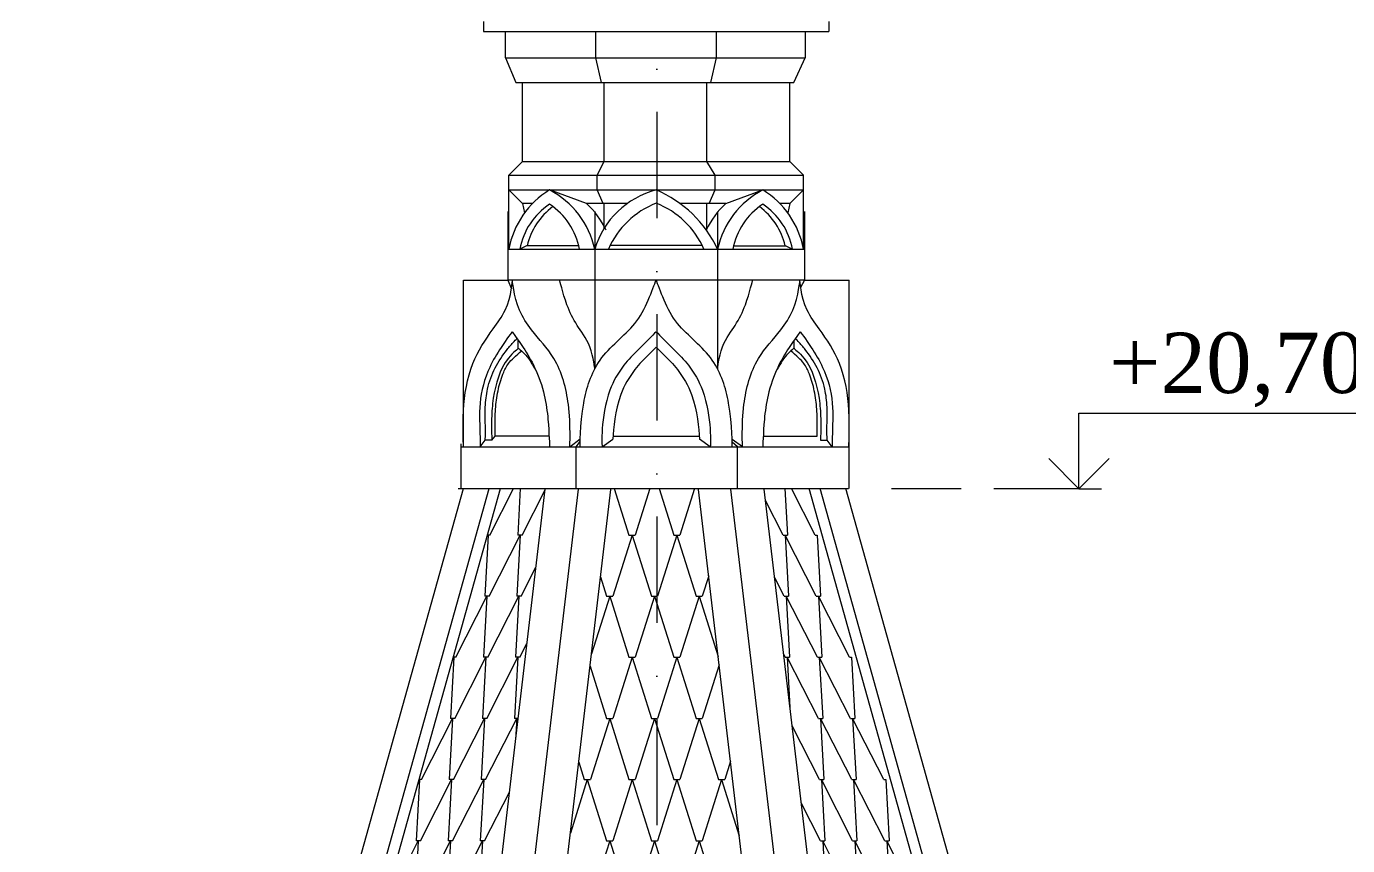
# Model space of a CAD drawing. Header units: millimetres. Extents: x 2399 to 111977, y 1313 to 59551.
# Drawn here: x 13455 to 17836, y 51308 to 54022 of the extents above; entities that cross this region are included whole.
import ezdxf

# ---------------------------------------------------------------- set-up
doc = ezdxf.new("R2010")
doc.units = ezdxf.units.MM
doc.linetypes.add('Невидимая', pattern=[391.222223, 282.222223, -109])
doc.linetypes.add('Штрихпунктирная', pattern=[670.277762, 352.777767, -176.388884, 0, -141.111112])
doc.layers.add('dim Level', color=7, linetype='Continuous', lineweight=13)
doc.layers.add('main line', color=7, linetype='Continuous', lineweight=13)
doc.layers.add('hatch1', color=7, linetype='Continuous', lineweight=20, true_color=0x6a6a6a)
doc.styles.add('СГЕНЕРИР_СТИЛЬ_1', font='georgia.ttf')

msp = doc.modelspace()

# ---------------------------------------------------------------- linework, layer by layer
at = {"layer": 'dim Level', "color": 7, "linetype": 'Continuous', "lineweight": 13}
for p, q in [((16945.599, 52490.6093), (16945.599, 52740.6093)), ((16945.599, 52740.6093), (18152.993, 52740.6093)), ((16945.599, 52490.6093), (16845.599, 52590.6093)), ((17045.599, 52590.6093), (16945.599, 52490.6093)), ((16945.599, 52490.6093), (16870.599, 52490.6093)), ((16945.599, 52490.6093), (17020.599, 52490.6093))]:
    msp.add_line(p, q, dxfattribs=at)
at = {"layer": 'hatch1', "color": 251, "linetype": 'Continuous', "lineweight": 20, "true_color": 0x6a6a6a}
for p, q in [((14992.3622, 52337.0348), (15070.6783, 52490.6757)), ((15092.9568, 52490.6757), (15084.483, 52337.0348)), ((15098.8015, 52337.0348), (15174.8422, 52486.2117)), ((15404.7375, 52490.6757), (15453.2205, 52337.0348)), ((15522.2947, 52490.6757), (15473.8118, 52337.0348)), ((15553.2251, 52490.6757), (15601.7081, 52337.0348)), ((15670.7823, 52490.6757), (15622.2994, 52337.0348)), ((15970.3115, 52490.6757), (15978.7854, 52337.0348)), ((16070.9062, 52337.0348), (15992.59, 52490.6757)), ((15964.4669, 52337.0348), (15906.4416, 52450.8689)), ((14985.9837, 52337.0348), (14974.8068, 52134.3851)), ((14992.3622, 52337.0348), (14985.9837, 52337.0348)), ((14989.1253, 52134.3851), (15092.423, 52337.0348)), ((15092.423, 52337.0348), (15081.2462, 52134.3851)), ((15098.8015, 52337.0348), (15084.483, 52337.0348)), ((15463.5161, 52337.0348), (15399.568, 52134.3851)), ((15453.2205, 52337.0348), (15473.8118, 52337.0348)), ((15463.5161, 52337.0348), (15527.4643, 52134.3851)), ((15612.0037, 52337.0348), (15548.0556, 52134.3851)), ((15601.7081, 52337.0348), (15622.2994, 52337.0348)), ((15612.0037, 52337.0348), (15675.9518, 52134.3851)), ((15964.4669, 52337.0348), (15978.7854, 52337.0348)), ((15970.8453, 52337.0348), (15982.0222, 52134.3851)), ((16074.143, 52134.3851), (15970.8453, 52337.0348)), ((16070.9062, 52337.0348), (16077.2847, 52337.0348)), ((16077.2847, 52337.0348), (16088.4615, 52134.3851)), ((15095.5647, 52134.3851), (15144.7204, 52230.819)), ((15358.8739, 52198.0903), (15378.9767, 52134.3851)), ((15717.8082, 52201.7735), (15696.5432, 52134.3851)), ((15967.7037, 52134.3851), (15936.5634, 52195.4762)), ((14878.6684, 51931.7354), (14981.9661, 52134.3851)), ((14981.9661, 52134.3851), (14970.7892, 51931.7354)), ((14989.1253, 52134.3851), (14974.8068, 52134.3851)), ((14985.1077, 51931.7354), (15088.4054, 52134.3851)), ((15088.4054, 52134.3851), (15077.2286, 51931.7354)), ((15095.5647, 52134.3851), (15081.2462, 52134.3851)), ((15389.2723, 52134.3851), (15328.8584, 51942.9353)), ((15378.9767, 52134.3851), (15399.568, 52134.3851)), ((15389.2723, 52134.3851), (15453.2205, 51931.7354)), ((15537.7599, 52134.3851), (15473.8118, 51931.7354)), ((15527.4643, 52134.3851), (15548.0556, 52134.3851)), ((15537.7599, 52134.3851), (15601.7081, 51931.7354)), ((15686.2475, 52134.3851), (15622.2994, 51931.7354)), ((15675.9518, 52134.3851), (15696.5432, 52134.3851)), ((15686.2475, 52134.3851), (15749.2053, 51934.8738)), ((15967.7037, 52134.3851), (15982.0222, 52134.3851)), ((15974.8629, 52134.3851), (15986.0398, 51931.7354)), ((16078.1606, 51931.7354), (15974.8629, 52134.3851)), ((16074.143, 52134.3851), (16088.4615, 52134.3851)), ((16184.6, 51931.7354), (16081.3023, 52134.3851)), ((16081.3023, 52134.3851), (16092.4791, 51931.7354)), ((15091.5471, 51931.7354), (15114.8337, 51977.4192)), ((14872.2899, 51931.7354), (14861.1131, 51729.0857)), ((14878.6684, 51931.7354), (14872.2899, 51931.7354)), ((14875.4316, 51729.0857), (14978.7293, 51931.7354)), ((14978.7293, 51931.7354), (14967.5524, 51729.0857)), ((14985.1077, 51931.7354), (14970.7892, 51931.7354)), ((14981.8709, 51729.0857), (15085.1686, 51931.7354)), ((15085.1686, 51931.7354), (15073.9918, 51729.0857)), ((15091.5471, 51931.7354), (15077.2286, 51931.7354)), ((15463.5161, 51931.7354), (15399.568, 51729.0857)), ((15453.2205, 51931.7354), (15473.8118, 51931.7354)), ((15463.5161, 51931.7354), (15527.4643, 51729.0857)), ((15612.0037, 51931.7354), (15548.0556, 51729.0857)), ((15601.7081, 51931.7354), (15622.2994, 51931.7354)), ((15612.0037, 51931.7354), (15675.9518, 51729.0857)), ((15971.7213, 51931.7354), (15966.4501, 51942.0764)), ((15971.7213, 51931.7354), (15986.0398, 51931.7354)), ((15978.0998, 51931.7354), (15987.2613, 51765.6249)), ((16081.3975, 51729.0857), (15978.0998, 51931.7354)), ((16078.1606, 51931.7354), (16092.4791, 51931.7354)), ((16084.5391, 51931.7354), (16095.7159, 51729.0857)), ((16187.8368, 51729.0857), (16084.5391, 51931.7354)), ((16184.6, 51931.7354), (16190.9784, 51931.7354)), ((16190.9784, 51931.7354), (16202.1553, 51729.0857)), ((15324.1431, 51902.8516), (15378.9767, 51729.0857)), ((15752.539, 51906.5348), (15696.5432, 51729.0857)), ((14764.9746, 51526.436), (14868.2723, 51729.0857)), ((14868.2723, 51729.0857), (14857.0955, 51526.436)), ((14875.4316, 51729.0857), (14861.1131, 51729.0857)), ((14871.414, 51526.436), (14974.7117, 51729.0857)), ((14974.7117, 51729.0857), (14963.5348, 51526.436)), ((14981.8709, 51729.0857), (14967.5524, 51729.0857)), ((14977.8533, 51526.436), (15081.151, 51729.0857)), ((15085.5445, 51729.0857), (15073.9918, 51729.0857)), ((15081.151, 51729.0857), (15077.2918, 51659.1138)), ((15389.2723, 51729.0857), (15325.3242, 51526.436)), ((15378.9767, 51729.0857), (15399.568, 51729.0857)), ((15389.2723, 51729.0857), (15453.2205, 51526.436)), ((15537.7599, 51729.0857), (15473.8118, 51526.436)), ((15527.4643, 51729.0857), (15548.0556, 51729.0857)), ((15537.7599, 51729.0857), (15601.7081, 51526.436)), ((15686.2475, 51729.0857), (15622.2994, 51526.436)), ((15675.9518, 51729.0857), (15696.5432, 51729.0857)), ((15686.2475, 51729.0857), (15750.1956, 51526.436)), ((16085.4151, 51526.436), (15994.4167, 51704.9568)), ((16081.3975, 51729.0857), (16095.7159, 51729.0857)), ((16088.5567, 51729.0857), (16099.7335, 51526.436)), ((16191.8544, 51526.436), (16088.5567, 51729.0857)), ((16187.8368, 51729.0857), (16202.1553, 51729.0857)), ((16298.2937, 51526.436), (16194.996, 51729.0857)), ((16194.996, 51729.0857), (16206.1729, 51526.436)), ((15286.6166, 51583.8461), (15304.7329, 51526.436)), ((15790.0656, 51587.5293), (15770.787, 51526.436)), ((14758.5962, 51526.436), (14747.4193, 51323.7863)), ((14764.9746, 51526.436), (14758.5962, 51526.436)), ((14761.7378, 51323.7863), (14865.0355, 51526.436)), ((14865.0355, 51526.436), (14853.8587, 51323.7863)), ((14871.414, 51526.436), (14857.0955, 51526.436)), ((14868.1772, 51323.7863), (14971.4749, 51526.436)), ((14971.4749, 51526.436), (14960.298, 51323.7863)), ((14977.8533, 51526.436), (14963.5348, 51526.436)), ((15315.0285, 51526.436), (15258.9625, 51348.7643)), ((15304.7329, 51526.436), (15325.3242, 51526.436)), ((15315.0285, 51526.436), (15378.9767, 51323.7863)), ((15463.5161, 51526.436), (15399.568, 51323.7863)), ((15453.2205, 51526.436), (15473.8118, 51526.436)), ((15463.5161, 51526.436), (15527.4643, 51323.7863)), ((15612.0037, 51526.436), (15548.0556, 51323.7863)), ((15601.7081, 51526.436), (15622.2994, 51526.436)), ((15612.0037, 51526.436), (15675.9518, 51323.7863)), ((15760.4913, 51526.436), (15696.5432, 51323.7863)), ((15750.1956, 51526.436), (15770.787, 51526.436)), ((15760.4913, 51526.436), (15819.1013, 51340.7029)), ((16085.4151, 51526.436), (16099.7335, 51526.436)), ((16091.7935, 51526.436), (16102.9704, 51323.7863)), ((16195.0912, 51323.7863), (16091.7935, 51526.436)), ((16191.8544, 51526.436), (16206.1729, 51526.436)), ((16198.2329, 51526.436), (16209.4097, 51323.7863)), ((16301.5305, 51323.7863), (16198.2329, 51526.436)), ((16298.2937, 51526.436), (16304.6722, 51526.436)), ((16304.6722, 51526.436), (16315.849, 51323.7863)), ((14974.6165, 51323.7863), (15056.7453, 51484.9069)), ((16088.6519, 51323.7863), (16024.5385, 51449.5642)), ((14651.2809, 51121.1367), (14754.5786, 51323.7863)), ((14754.5786, 51323.7863), (14743.4017, 51121.1367)), ((14761.7378, 51323.7863), (14747.4193, 51323.7863)), ((14757.7202, 51121.1367), (14861.0179, 51323.7863)), ((14861.0179, 51323.7863), (14849.8411, 51121.1367)), ((14868.1772, 51323.7863), (14853.8587, 51323.7863)), ((14864.1596, 51121.1367), (14967.4573, 51323.7863)), ((14967.4573, 51323.7863), (14956.2804, 51121.1367)), ((14974.6165, 51323.7863), (14960.298, 51323.7863)), ((15389.2723, 51323.7863), (15325.3242, 51121.1367)), ((15378.9767, 51323.7863), (15399.568, 51323.7863)), ((15389.2723, 51323.7863), (15453.2205, 51121.1367)), ((15537.7599, 51323.7863), (15473.8118, 51121.1367)), ((15527.4643, 51323.7863), (15548.0556, 51323.7863)), ((15537.7599, 51323.7863), (15601.7081, 51121.1367)), ((15686.2475, 51323.7863), (15622.2994, 51121.1367)), ((15675.9518, 51323.7863), (15696.5432, 51323.7863)), ((15686.2475, 51323.7863), (15750.1956, 51121.1367)), ((16088.6519, 51323.7863), (16102.9704, 51323.7863)), ((16095.8111, 51323.7863), (16106.988, 51121.1367)), ((16199.1088, 51121.1367), (16095.8111, 51323.7863)), ((16195.0912, 51323.7863), (16209.4097, 51323.7863)), ((16202.2505, 51323.7863), (16213.4273, 51121.1367)), ((16305.5481, 51121.1367), (16202.2505, 51323.7863)), ((16301.5305, 51323.7863), (16315.849, 51323.7863)), ((16308.6898, 51323.7863), (16319.8666, 51121.1367)), ((16411.9875, 51121.1367), (16308.6898, 51323.7863))]:
    msp.add_line(p, q, dxfattribs=at)
at = {"layer": 'main line', "color": 7, "linetype": 'Штрихпунктирная', "lineweight": 13}
msp.add_line((15545.2827, 57761.4746), (15545.2827, 33588.1714), dxfattribs=at)
at = {"layer": 'main line', "color": 7, "linetype": 'Continuous', "lineweight": 13}
for p, q in [((14971.1353, 54038.8069), (14971.1353, 54005.6836)), ((16115.7288, 54038.8069), (16115.7288, 54005.6836)), ((14971.1353, 54005.6836), (16115.7288, 54005.6836)), ((15044.1504, 53917.8091), (15044.1504, 54005.6836)), ((15343.4896, 53917.8091), (15343.4896, 54005.6836)), ((15743.3745, 53917.8091), (15743.3745, 54005.6836)), ((16038.259, 53920.2073), (16038.259, 54005.6836)), ((15044.1504, 53917.8091), (16038.259, 53917.8091)), ((15044.1504, 53917.8091), (15078.1487, 53836.0939)), ((15362.4742, 53836.0939), (15343.4896, 53917.8091)), ((15724.3899, 53836.0939), (15743.3745, 53917.8091)), ((15999.681, 53836.0939), (16038.259, 53920.2073)), ((15078.1487, 53836.0939), (15999.681, 53836.0939)), ((15099.6585, 53574.2213), (15099.6585, 53836.0939)), ((15371.03, 53574.2213), (15371.03, 53836.0939)), ((15711.0128, 53574.2213), (15711.0128, 53836.0939)), ((15987.2056, 53574.2213), (15987.2056, 53836.0939)), ((15055.06, 53528.9505), (15099.6585, 53574.2213)), ((15099.6585, 53574.2213), (15987.2056, 53574.2213)), ((15347.7997, 53528.9505), (15371.03, 53574.2213)), ((15739.0644, 53528.9505), (15711.0128, 53574.2213)), ((16031.8041, 53528.9505), (15987.2056, 53574.2213)), ((15055.112, 53529.0668), (16031.8562, 53529.0668)), ((15055.112, 53480.3046), (15055.112, 53529.0668)), ((15347.8517, 53480.3046), (15347.8517, 53529.0668)), ((15739.1165, 53480.3046), (15739.1165, 53529.0668)), ((16031.8562, 53480.3046), (16031.8562, 53529.0668)), ((15055.112, 53284.1115), (15055.112, 53480.3046)), ((15055.112, 53480.3046), (15099.7106, 53435.5494)), ((15055.112, 53480.3046), (16031.8562, 53480.3046)), ((15312.6269, 53435.5494), (15190.0842, 53480.3046)), ((15367.6273, 53435.5494), (15347.8517, 53480.3046)), ((15719.3409, 53435.5494), (15739.1165, 53480.3046)), ((15774.3413, 53435.5494), (15896.884, 53480.3046)), ((16031.8562, 53480.3046), (15987.2577, 53435.5494)), ((16031.8562, 53284.1115), (16031.8562, 53480.3046)), ((15052.1124, 53408.5241), (15052.1124, 53181.432)), ((15133.8583, 53435.5494), (15099.7106, 53435.5494)), ((15099.7106, 53435.5494), (15107.1268, 53404.2545)), ((15447.8064, 53435.5494), (15312.6269, 53435.5494)), ((15339.9513, 53408.5241), (15339.9513, 52887.6566)), ((15371.0821, 53353.4441), (15371.0821, 53435.5494)), ((15774.3413, 53435.5494), (15622.3759, 53435.5494)), ((15711.0649, 53345.7392), (15711.0649, 53435.5494)), ((15747.0169, 53408.5241), (15747.0169, 52887.6566)), ((15987.2577, 53435.5494), (15953.9785, 53435.5494)), ((15987.2577, 53435.5494), (15979.8414, 53404.2545)), ((16034.8558, 53408.5241), (16034.8558, 53181.432)), ((15052.1124, 53284.1115), (16034.8558, 53284.1115)), ((15113.879, 53295.5264), (15091.2604, 53284.1115)), ((15286.5003, 53295.5264), (15113.879, 53295.5264)), ((15391.2002, 53297.0121), (15695.768, 53297.0121)), ((15800.4679, 53295.5264), (15973.0893, 53295.5264)), ((15973.0893, 53295.5264), (15995.7078, 53284.1115)), ((14904.5018, 52627.6269), (14904.5018, 53181.432)), ((14904.5018, 53181.432), (15052.1124, 53181.432)), ((15052.1124, 53182.3444), (16034.8558, 53182.3444)), ((15052.1124, 53181.432), (15063.541, 53153.1861)), ((16034.8558, 53181.432), (16021.747, 53157.2051)), ((16034.8558, 53181.432), (16183.1406, 53181.432)), ((16183.1406, 52629.6503), (16183.1406, 53181.432)), ((15086.3102, 52955.6711), (15086.3102, 52982.0479)), ((16000.6581, 52955.6711), (16000.6581, 52982.0479)), ((14998.4788, 52651.6611), (15009.1397, 52664.4195)), ((15400.5102, 52664.4195), (15686.458, 52664.4195)), ((14896.9266, 52490.6757), (14896.9266, 52638.7377)), ((14896.9266, 52629.6503), (16183.1406, 52629.6503)), ((14959.465, 52629.6503), (14976.9188, 52651.6611)), ((14998.4788, 52651.6611), (14976.9188, 52651.6611)), ((15277.8313, 52629.6503), (15291.377, 52647.3871)), ((15277.8313, 52490.6757), (15277.8313, 52629.6503)), ((15364.0834, 52629.6503), (15400.1173, 52654.907)), ((15722.8848, 52629.6503), (15686.8509, 52654.907)), ((15812.6414, 52629.6503), (15795.6594, 52644.3687)), ((15812.6414, 52490.6757), (15812.6414, 52629.6503)), ((16088.4894, 52651.6611), (16110.0494, 52651.6611)), ((16127.5032, 52629.6503), (16110.0494, 52651.6611)), ((16183.1406, 52490.6757), (16183.1406, 52629.6503)), ((13455.146, 47317.2972), (14904.3776, 52490.6757)), ((13535.9958, 47299.3835), (14989.6773, 52490.6757)), ((13573.236, 47298.8652), (15026.737, 52490.6757)), ((14566.2564, 47326.2105), (15175.2158, 52489.3792)), ((14673.7761, 47335.9782), (15286.2012, 52488.5781)), ((14868.2536, 48027.4307), (15392.9551, 52487.8076)), ((14886.5238, 52490.6757), (16172.7377, 52490.6757)), ((14895.4422, 52490.6757), (16181.6562, 52490.6757)), ((16206.8728, 48044.3383), (15684.1603, 52487.8076)), ((16403.3393, 47335.9782), (15790.9142, 52488.5781)), ((16510.859, 47326.2105), (15901.8996, 52489.3792)), ((17503.8794, 47298.8652), (16050.3784, 52490.6757)), ((17541.1196, 47299.3835), (16087.438, 52490.6757)), ((17621.9694, 47317.2972), (16172.7377, 52490.6757))]:
    msp.add_line(p, q, dxfattribs=at)
at = {"layer": 'main line', "color": 7, "linetype": 'Невидимая', "lineweight": 13}
msp.add_line((16945.599, 52490.6093), (16324.1537, 52490.6093), dxfattribs=at)
at = {"layer": 'main line', "color": 7, "linetype": 'Continuous', "lineweight": 13}
for centre, radius, start, end in [((15344.6403, 53228.4397), 295.5056, 121.5352255, 169.1408494), ((15055.0294, 53221.8032), 291.6553, 12.3355787, 62.4150588), ((15615.2973, 53202.1347), 287.2902, 104.4755928, 163.4205239), ((15389.4029, 53116.789), 394.8223, 25.0742297, 67.0296537), ((16031.9388, 53221.8032), 291.6553, 117.5849412, 167.6644213), ((15742.3279, 53228.4397), 295.5056, 10.8591506, 58.4647745), ((15314.585, 53242.9673), 227.083, 123.2477764, 169.5611631), ((15336.2933, 53242.9673), 227.083, 126.5881637, 166.6173634), ((15065.5835, 53242.9673), 227.083, 10.4388369, 56.7522236), ((15114.1948, 53221.8032), 291.6553, 25.5677004, 47.1277931), ((15648.4065, 53169.0255), 287.2902, 111.4207543, 156.3848374), ((15438.5617, 53169.0255), 287.2902, 23.6151626, 68.5792457), ((15972.7735, 53221.8032), 291.6553, 132.8722069, 154.4322996), ((16021.3847, 53242.9673), 227.083, 123.2477764, 169.5611631), ((15750.6749, 53242.9673), 227.083, 13.3826366, 53.4118363), ((15772.3833, 53242.9673), 227.083, 10.4388369, 56.7522236)]:
    msp.add_arc(centre, radius, start, end, dxfattribs=at)
for points, knots in [([(14904.5018, 52627.6269), (14904.5018, 52627.6269), (14901.3574, 52688.6224), (14904.6406, 52749.5045), (14907.5192, 52802.8821), (14916.2476, 52855.8814), (14935.774, 52905.5412), (14952.0876, 52947.0301), (14977.3468, 52984.0568), (15003.0428, 53020.5027), (15017.1646, 53040.5324), (15032.4542, 53059.9406), (15042.8494, 53082.126), (15064.8604, 53129.1016), (15066.6479, 53182.3444), (15066.6479, 53182.3444)], [0, 0, 0, 0, 1, 1, 1, 2, 2, 2, 3, 3, 3, 4, 4, 4, 5, 5, 5, 5]), ([(15257.2641, 52629.6503), (15257.2641, 52629.6503), (15260.8086, 52699.9886), (15252.2936, 52769.5949), (15245.7258, 52823.2842), (15231.4651, 52876.1142), (15203.8312, 52922.438), (15183.3671, 52956.7428), (15154.6287, 52985.156), (15130.3258, 53016.9071), (15114.7712, 53037.2288), (15100.3886, 53058.5388), (15090.4464, 53082.126), (15070.3535, 53129.7952), (15066.6479, 53182.3444), (15066.6479, 53182.3444)], [0, 0, 0, 0, 1, 1, 1, 2, 2, 2, 3, 3, 3, 4, 4, 4, 5, 5, 5, 5]), ([(15339.9513, 52887.6566), (15339.4005, 52888.8827), (15336.4874, 52925.3819), (15323.0792, 52960.6269), (15312.3242, 52988.8978), (15292.0399, 53015.0426), (15281.6395, 53031.4273), (15267.9145, 53053.0497), (15256.6376, 53076.12), (15247.7022, 53100.1343), (15232.9195, 53139.8632), (15223.9037, 53181.432), (15223.9037, 53181.432)], [0, 0, 0, 0, 1, 1, 1, 2, 2, 2, 3, 3, 3, 4, 4, 4, 4]), ([(15291.1562, 52629.6503), (15291.1562, 52629.6503), (15290.598, 52702.5386), (15303.1801, 52773.9254), (15312.114, 52824.6136), (15327.9727, 52874.2587), (15357.4051, 52916.3057), (15389.5702, 52962.2567), (15436.9098, 52995.0706), (15472.9749, 53038.1355), (15508.6809, 53080.7716), (15532.0845, 53154.1147), (15543.4841, 53182.3444)], [0, 0, 0, 0, 1, 1, 1, 2, 2, 2, 3, 3, 3, 4, 4, 4, 4]), ([(15795.812, 52629.6503), (15795.812, 52629.6503), (15796.3702, 52702.5386), (15783.7881, 52773.9254), (15774.8542, 52824.6136), (15758.9955, 52874.2587), (15729.5631, 52916.3057), (15697.398, 52962.2567), (15650.0584, 52995.0706), (15613.9933, 53038.1355), (15578.2873, 53080.7716), (15554.8837, 53154.1147), (15543.4841, 53182.3444)], [0, 0, 0, 0, 1, 1, 1, 2, 2, 2, 3, 3, 3, 4, 4, 4, 4]), ([(15747.0169, 52887.6566), (15747.5677, 52888.8827), (15750.4809, 52925.3819), (15763.889, 52960.6269), (15774.6441, 52988.8978), (15794.9283, 53015.0426), (15805.3287, 53031.4273), (15819.0538, 53053.0497), (15830.3306, 53076.12), (15839.266, 53100.1343), (15854.0487, 53139.8632), (15863.0646, 53181.432), (15863.0646, 53181.432)], [0, 0, 0, 0, 1, 1, 1, 2, 2, 2, 3, 3, 3, 4, 4, 4, 4]), ([(15829.7041, 52629.6503), (15829.7041, 52629.6503), (15826.1597, 52699.9886), (15834.6746, 52769.5949), (15841.2424, 52823.2842), (15855.5032, 52876.1142), (15883.137, 52922.438), (15903.6011, 52956.7428), (15932.3396, 52985.156), (15956.6425, 53016.9071), (15972.197, 53037.2288), (15986.5796, 53058.5388), (15996.5218, 53082.126), (16016.6147, 53129.7952), (16020.3203, 53182.3444), (16020.3203, 53182.3444)], [0, 0, 0, 0, 1, 1, 1, 2, 2, 2, 3, 3, 3, 4, 4, 4, 5, 5, 5, 5]), ([(16182.4665, 52627.6269), (16182.4665, 52627.6269), (16185.6108, 52688.6224), (16182.3276, 52749.5045), (16179.4491, 52802.8821), (16170.7206, 52855.8814), (16151.1943, 52905.5412), (16134.8807, 52947.0301), (16109.6214, 52984.0568), (16083.9254, 53020.5027), (16069.8037, 53040.5324), (16054.5141, 53059.9406), (16044.1189, 53082.126), (16022.1079, 53129.1016), (16020.3203, 53182.3444), (16020.3203, 53182.3444)], [0, 0, 0, 0, 1, 1, 1, 2, 2, 2, 3, 3, 3, 4, 4, 4, 5, 5, 5, 5]), ([(15065.8889, 53010.6753), (15065.8889, 53010.6753), (15047.0746, 52985.0731), (15029.4951, 52958.6287), (15015.3999, 52937.4257), (15001.9595, 52915.7591), (14991.376, 52892.6046), (14974.1743, 52854.9708), (14963.1418, 52814.7409), (14959.465, 52773.5111), (14956.1183, 52735.9826), (14958.911, 52698.2871), (14959.465, 52660.5827), (14959.6923, 52645.1174), (14959.465, 52629.6503), (14959.465, 52629.6503)], [0, 0, 0, 0, 1, 1, 1, 2, 2, 2, 3, 3, 3, 4, 4, 4, 5, 5, 5, 5]), ([(14976.9188, 52651.6611), (14976.9188, 52651.6611), (14977.184, 52680.9764), (14976.9188, 52710.2925), (14976.7653, 52727.2633), (14976.2076, 52744.2421), (14976.9188, 52761.1981), (14977.7584, 52781.2142), (14979.9503, 52801.1621), (14984.3301, 52820.7128), (14989.8067, 52845.1595), (14998.3753, 52868.7766), (15009.7829, 52891.0824), (15020.7288, 52912.4853), (15034.3997, 52932.3118), (15049.0851, 52951.3458), (15056.3903, 52960.8142), (15064.0643, 52969.9958), (15072.2921, 52978.6701), (15076.901, 52983.5292), (15081.7255, 52988.1787), (15081.7255, 52988.1787)], [0, 0, 0, 0, 1, 1, 1, 2, 2, 2, 3, 3, 3, 4, 4, 4, 5, 5, 5, 6, 6, 6, 7, 7, 7, 7]), ([(15065.8889, 53010.6753), (15065.8889, 53010.6753), (15084.5586, 52984.987), (15102.2827, 52958.6287), (15116.4927, 52937.4966), (15129.4204, 52915.5568), (15140.4018, 52892.6046), (15154.5254, 52863.0849), (15164.9021, 52831.8131), (15172.3128, 52799.9377), (15178.4691, 52773.4579), (15182.3432, 52746.5249), (15184.6913, 52719.4243), (15188.5733, 52674.6189), (15189.8763, 52629.6503), (15189.8763, 52629.6503)], [0, 0, 0, 0, 1, 1, 1, 2, 2, 2, 3, 3, 3, 4, 4, 4, 5, 5, 5, 5]), ([(15543.4841, 53010.6753), (15543.4841, 53010.6753), (15513.4141, 52980.8016), (15483.6792, 52950.5897), (15467.4878, 52934.1386), (15450.7898, 52918.0784), (15436.6539, 52899.8301), (15417.1248, 52874.6195), (15401.1312, 52846.821), (15390.1786, 52816.8255), (15357.5336, 52727.4213), (15364.0834, 52629.6503), (15364.0834, 52629.6503)], [0, 0, 0, 0, 1, 1, 1, 2, 2, 2, 3, 3, 3, 4, 4, 4, 4]), ([(15543.4841, 53010.6753), (15543.4841, 53010.6753), (15573.5542, 52980.8016), (15603.289, 52950.5897), (15619.4804, 52934.1386), (15636.1784, 52918.0784), (15650.3143, 52899.8301), (15669.8435, 52874.6195), (15685.8371, 52846.821), (15696.7896, 52816.8255), (15729.4347, 52727.4213), (15722.8848, 52629.6503), (15722.8848, 52629.6503)], [0, 0, 0, 0, 1, 1, 1, 2, 2, 2, 3, 3, 3, 4, 4, 4, 4]), ([(16021.0793, 53010.6753), (16021.0793, 53010.6753), (16002.4096, 52984.987), (15984.6855, 52958.6287), (15970.4756, 52937.4966), (15957.5478, 52915.5568), (15946.5664, 52892.6046), (15932.4429, 52863.0849), (15922.0661, 52831.8131), (15914.6554, 52799.9377), (15908.4991, 52773.4579), (15904.625, 52746.5249), (15902.277, 52719.4243), (15898.3949, 52674.6189), (15897.092, 52629.6503), (15897.092, 52629.6503)], [0, 0, 0, 0, 1, 1, 1, 2, 2, 2, 3, 3, 3, 4, 4, 4, 5, 5, 5, 5]), ([(16110.0494, 52651.6611), (16110.0494, 52651.6611), (16109.7842, 52680.9764), (16110.0494, 52710.2925), (16110.203, 52727.2633), (16110.7607, 52744.2421), (16110.0494, 52761.1981), (16109.2099, 52781.2142), (16107.018, 52801.1621), (16102.6382, 52820.7128), (16097.1616, 52845.1595), (16088.593, 52868.7766), (16077.1853, 52891.0824), (16066.2394, 52912.4853), (16052.5685, 52932.3118), (16037.8832, 52951.3458), (16030.5779, 52960.8142), (16022.9039, 52969.9958), (16014.6762, 52978.6701), (16010.0673, 52983.5292), (16005.2427, 52988.1787), (16005.2427, 52988.1787)], [0, 0, 0, 0, 1, 1, 1, 2, 2, 2, 3, 3, 3, 4, 4, 4, 5, 5, 5, 6, 6, 6, 7, 7, 7, 7]), ([(16021.0793, 53010.6753), (16021.0793, 53010.6753), (16039.8936, 52985.0731), (16057.4731, 52958.6287), (16071.5683, 52937.4257), (16085.0087, 52915.7591), (16095.5922, 52892.6046), (16112.7939, 52854.9708), (16123.8264, 52814.7409), (16127.5032, 52773.5111), (16130.8499, 52735.9826), (16128.0572, 52698.2871), (16127.5032, 52660.5827), (16127.2759, 52645.1174), (16127.5032, 52629.6503), (16127.5032, 52629.6503)], [0, 0, 0, 0, 1, 1, 1, 2, 2, 2, 3, 3, 3, 4, 4, 4, 5, 5, 5, 5]), ([(15086.3102, 52955.6711), (15086.3102, 52955.6711), (15068.2799, 52941.0671), (15053.7931, 52923.154), (15023.5586, 52885.7687), (15010.9777, 52837.7474), (15003.4161, 52790.0464), (14999.8967, 52767.8453), (14998.278, 52745.4587), (14997.8277, 52722.9861), (14997.1133, 52687.3293), (14998.4788, 52651.6611), (14998.4788, 52651.6611)], [0, 0, 0, 0, 1, 1, 1, 2, 2, 2, 3, 3, 3, 4, 4, 4, 4]), ([(15009.1397, 52664.4195), (15009.1397, 52664.4195), (15008.9803, 52682.5274), (15009.1397, 52700.6339), (15009.3193, 52721.0321), (15009.7863, 52741.4379), (15011.5224, 52761.762), (15013.2465, 52781.9437), (15016.2059, 52801.9955), (15020.6202, 52821.7636), (15024.7918, 52840.4453), (15030.4295, 52858.7564), (15037.9492, 52876.35), (15042.9682, 52888.0928), (15049.0184, 52899.3941), (15056.9968, 52909.3414), (15063.0356, 52916.8705), (15070.2681, 52923.3221), (15077.4406, 52929.7853), (15086.9117, 52938.3196), (15096.5074, 52946.7142), (15096.5074, 52946.7142)], [0, 0, 0, 0, 1, 1, 1, 2, 2, 2, 3, 3, 3, 4, 4, 4, 5, 5, 5, 6, 6, 6, 7, 7, 7, 7]), ([(15086.3102, 52955.6711), (15086.3102, 52955.6711), (15103.285, 52943.3159), (15116.1031, 52927.1186), (15122.5864, 52918.926), (15128.1841, 52910.1062), (15133.4773, 52901.0837), (15139.5474, 52890.7369), (15145.7065, 52880.4459), (15145.7065, 52880.4459)], [0, 0, 0, 0, 1, 1, 1, 2, 2, 2, 3, 3, 3, 3]), ([(15543.4841, 52960.0464), (15536.0119, 52952.5264), (15527.9675, 52944.4024), (15519.9475, 52936.2537), (15503.7562, 52919.8026), (15487.0582, 52903.7424), (15472.9223, 52885.494), (15453.3931, 52860.2835), (15437.3995, 52832.485), (15426.447, 52802.4894), (15406.7629, 52748.5812), (15401.3292, 52691.631), (15400.1173, 52654.907)], [0, 0, 0, 0, 1, 1, 1, 2, 2, 2, 3, 3, 3, 4, 4, 4, 4]), ([(15543.4841, 52960.0464), (15550.9563, 52952.5264), (15559.0007, 52944.4024), (15567.0207, 52936.2537), (15583.2121, 52919.8026), (15599.9101, 52903.7424), (15614.046, 52885.494), (15633.5751, 52860.2835), (15649.5687, 52832.485), (15660.5213, 52802.4894), (15680.2053, 52748.5812), (15685.6391, 52691.631), (15686.8509, 52654.907)], [0, 0, 0, 0, 1, 1, 1, 2, 2, 2, 3, 3, 3, 4, 4, 4, 4]), ([(16000.6581, 52955.6711), (16000.6581, 52955.6711), (15983.6833, 52943.3159), (15970.8652, 52927.1186), (15964.3818, 52918.926), (15958.7841, 52910.1062), (15953.4909, 52901.0837), (15947.4208, 52890.7369), (15941.2617, 52880.4459), (15941.2617, 52880.4459)], [0, 0, 0, 0, 1, 1, 1, 2, 2, 2, 3, 3, 3, 3]), ([(16077.8285, 52664.4195), (16077.8285, 52664.4195), (16077.9879, 52682.5274), (16077.8285, 52700.6339), (16077.649, 52721.0321), (16077.182, 52741.4379), (16075.4458, 52761.762), (16073.7218, 52781.9437), (16070.7623, 52801.9955), (16066.3481, 52821.7636), (16062.1764, 52840.4453), (16056.5388, 52858.7564), (16049.0191, 52876.35), (16044.0001, 52888.0928), (16037.9499, 52899.3941), (16029.9715, 52909.3414), (16023.9327, 52916.8705), (16016.7001, 52923.3221), (16009.5276, 52929.7853), (16000.0565, 52938.3196), (15990.4608, 52946.7142), (15990.4608, 52946.7142)], [0, 0, 0, 0, 1, 1, 1, 2, 2, 2, 3, 3, 3, 4, 4, 4, 5, 5, 5, 6, 6, 6, 7, 7, 7, 7]), ([(16000.6581, 52955.6711), (16000.6581, 52955.6711), (16018.6883, 52941.0671), (16033.1751, 52923.154), (16063.4096, 52885.7687), (16075.9905, 52837.7474), (16083.5521, 52790.0464), (16087.0715, 52767.8453), (16088.6902, 52745.4587), (16089.1405, 52722.9861), (16089.8549, 52687.3293), (16088.4894, 52651.6611), (16088.4894, 52651.6611)], [0, 0, 0, 0, 1, 1, 1, 2, 2, 2, 3, 3, 3, 4, 4, 4, 4])]:
    msp.add_open_spline(points, degree=3, knots=knots, dxfattribs=at)
for points in [[(15188.7462, 52664.4195), (15132.4059, 52664.4195), (15045.6746, 52664.4195), (15009.1397, 52664.4195)], [(15898.222, 52664.4195), (15954.5623, 52664.4195), (16041.2937, 52664.4195), (16077.8285, 52664.4195)], [(15257.2641, 52629.6503), (15257.2641, 52629.6503), (15291.6236, 52655.8989), (15291.6236, 52655.8989)], [(15829.7041, 52629.6503), (15829.7041, 52629.6503), (15795.4239, 52653.4396), (15795.4239, 52653.4396)]]:
    msp.add_open_spline(points, degree=3, dxfattribs=at)

# ---------------------------------------------------------------- texts
at = {"layer": 'dim Level', "color": 7, "lineweight": 13, "insert": (17045.599, 52760.6093), "char_height": 200, "attachment_point": 7, "style": 'СГЕНЕРИР_СТИЛЬ_1'}
msp.add_mtext('\\A1;+20,700', dxfattribs=at)

doc.saveas('drawing.dxf')
